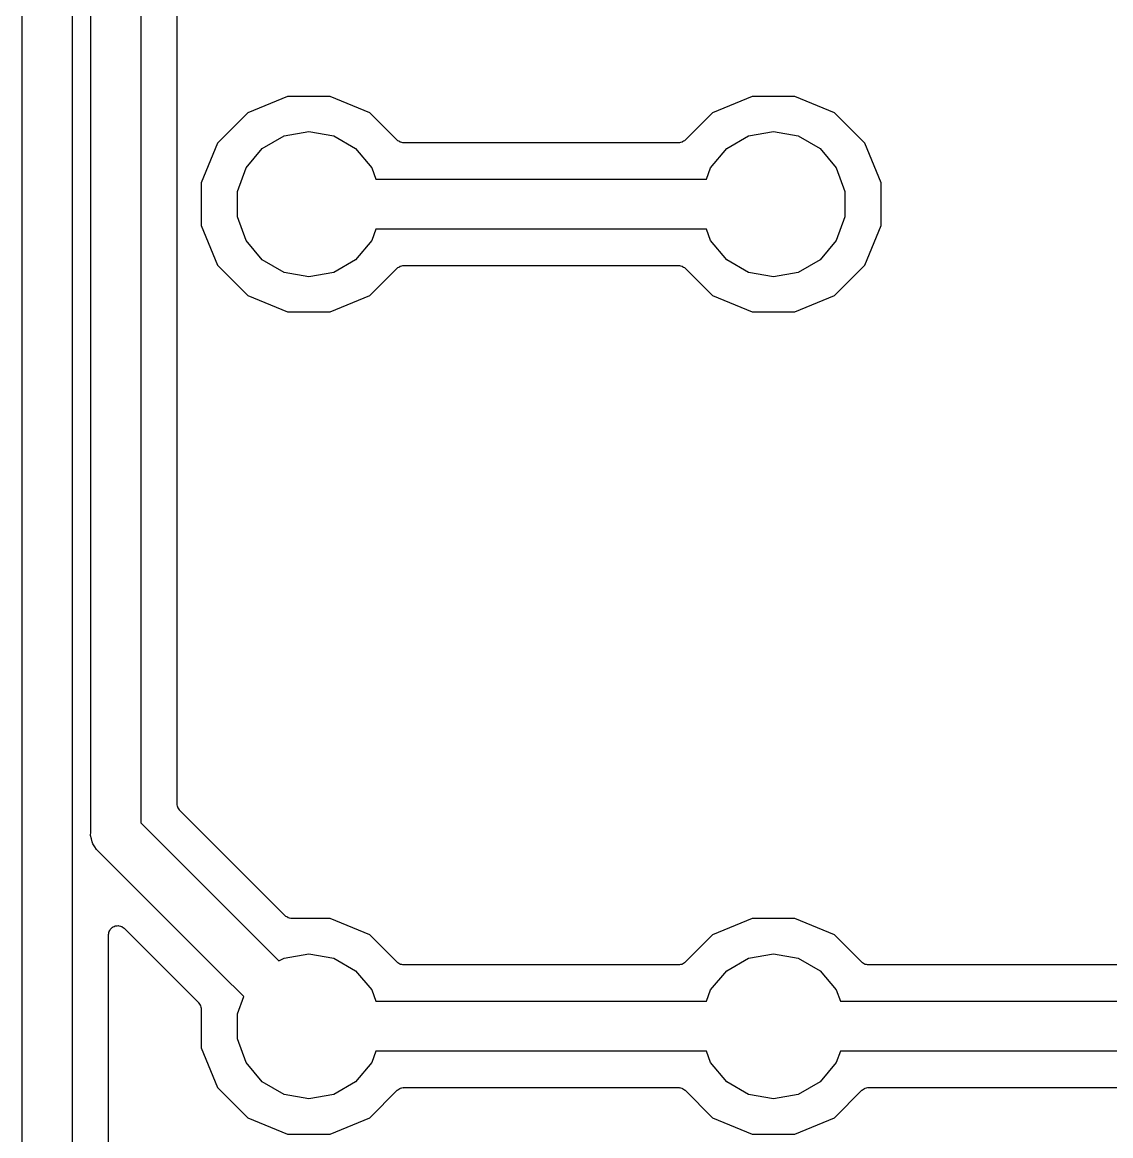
# Model space of a CAD drawing. Extents: x 66 to 115.1, y -104 to -36.7.
# Drawn here: x 72.99 to 88.22, y -81.53 to -65.96 of the extents above; entities that cross this region are included whole.
import ezdxf

# ---------------------------------------------------------------- set-up
doc = ezdxf.new("R2010")
doc.units = 0
doc.header["$MEASUREMENT"] = 0
doc.layers.add('BLACK', color=7, linetype='CONTINUOUS')

msp = doc.modelspace()

# ---------------------------------------------------------------- linework, layer by layer
at = {"layer": 'BLACK', "linetype": 'CONTINUOUS'}
for p, q in [((74.65, -50.8681), (74.65, -77.155)), ((73.95, -77.2847), (73.95, -50.9978)), ((72.99, -90.1947), (72.99, -51.535)), ((73.69, -51.4053), (73.69, -90.065)), ((75.158, -76.892), (75.158, -61.768)), ((76.7, -66.992), (76.1458, -67.2216)), ((77.3, -66.992), (76.7, -66.992)), ((77.8542, -67.2216), (77.3, -66.992)), ((83.2, -66.992), (82.6458, -67.2216)), ((83.8, -66.992), (83.2, -66.992)), ((84.3542, -67.2216), (83.8, -66.992)), ((76.1458, -67.2216), (75.7216, -67.6458)), ((78.2374, -67.6048), (77.8542, -67.2216)), ((82.6458, -67.2216), (82.2626, -67.6048)), ((84.7784, -67.6458), (84.3542, -67.2216)), ((76.3473, -67.7221), (76.6527, -67.5458)), ((76.6527, -67.5458), (77, -67.4846)), ((77, -67.4846), (77.3473, -67.5458)), ((77.3473, -67.5458), (77.6527, -67.7221)), ((82.8473, -67.7221), (83.1527, -67.5458)), ((83.1527, -67.5458), (83.5, -67.4846)), ((83.5, -67.4846), (83.8473, -67.5458)), ((83.8473, -67.5458), (84.1527, -67.7221)), ((75.7216, -67.6458), (75.492, -68.2)), ((76.1206, -67.9923), (76.3473, -67.7221)), ((77.6527, -67.7221), (77.8794, -67.9923)), ((78.242, -67.608), (78.2374, -67.6048)), ((78.2456, -67.6123), (78.242, -67.608)), ((78.26, -67.6206), (78.2456, -67.6123)), ((78.2736, -67.6301), (78.26, -67.6206)), ((78.279, -67.6315), (78.2736, -67.6301)), ((78.2838, -67.6343), (78.279, -67.6315)), ((78.3001, -67.6372), (78.2838, -67.6343)), ((78.3162, -67.6415), (78.3001, -67.6372)), ((78.3217, -67.641), (78.3162, -67.6415)), ((78.3272, -67.642), (78.3217, -67.641)), ((82.1728, -67.642), (78.3272, -67.642)), ((82.1783, -67.641), (82.1728, -67.642)), ((82.1838, -67.6415), (82.1783, -67.641)), ((82.1999, -67.6372), (82.1838, -67.6415)), ((82.2162, -67.6343), (82.1999, -67.6372)), ((82.221, -67.6315), (82.2162, -67.6343)), ((82.2264, -67.6301), (82.221, -67.6315)), ((82.24, -67.6206), (82.2264, -67.6301)), ((82.2544, -67.6123), (82.24, -67.6206)), ((82.258, -67.608), (82.2544, -67.6123)), ((82.2626, -67.6048), (82.258, -67.608)), ((82.6206, -67.9923), (82.8473, -67.7221)), ((84.1527, -67.7221), (84.3794, -67.9923)), ((85.008, -68.2), (84.7784, -67.6458)), ((76, -68.3237), (76.1206, -67.9923)), ((77.8794, -67.9923), (77.9368, -68.15)), ((82.5632, -68.15), (82.6206, -67.9923)), ((84.3794, -67.9923), (84.5, -68.3237)), ((75.492, -68.2), (75.492, -68.8)), ((77.9368, -68.15), (82.5632, -68.15)), ((85.008, -68.8), (85.008, -68.2)), ((76, -68.6763), (76, -68.3237)), ((84.5, -68.3237), (84.5, -68.6763)), ((76.1206, -69.0077), (76, -68.6763)), ((84.5, -68.6763), (84.3794, -69.0077)), ((75.492, -68.8), (75.7216, -69.3542)), ((84.7784, -69.3542), (85.008, -68.8)), ((77.9368, -68.85), (77.8794, -69.0077)), ((82.5632, -68.85), (77.9368, -68.85)), ((82.6206, -69.0077), (82.5632, -68.85)), ((76.3473, -69.2779), (76.1206, -69.0077)), ((77.8794, -69.0077), (77.6527, -69.2779)), ((82.8473, -69.2779), (82.6206, -69.0077)), ((84.3794, -69.0077), (84.1527, -69.2779)), ((76.6527, -69.4542), (76.3473, -69.2779)), ((77.6527, -69.2779), (77.3473, -69.4542)), ((83.1527, -69.4542), (82.8473, -69.2779)), ((84.1527, -69.2779), (83.8473, -69.4542)), ((75.7216, -69.3542), (76.1458, -69.7784)), ((77, -69.5154), (76.6527, -69.4542)), ((77.3473, -69.4542), (77, -69.5154)), ((77.8542, -69.7784), (78.2374, -69.3952)), ((78.2374, -69.3952), (78.242, -69.392)), ((78.242, -69.392), (78.2456, -69.3877)), ((78.2456, -69.3877), (78.26, -69.3794)), ((78.26, -69.3794), (78.2736, -69.3699)), ((78.2736, -69.3699), (78.279, -69.3685)), ((78.279, -69.3685), (78.2838, -69.3657)), ((78.2838, -69.3657), (78.3001, -69.3628)), ((78.3001, -69.3628), (78.3162, -69.3585)), ((78.3162, -69.3585), (78.3217, -69.359)), ((78.3217, -69.359), (78.3272, -69.358)), ((78.3272, -69.358), (82.1728, -69.358)), ((82.1728, -69.358), (82.1783, -69.359)), ((82.1783, -69.359), (82.1838, -69.3585)), ((82.1838, -69.3585), (82.1999, -69.3628)), ((82.1999, -69.3628), (82.2162, -69.3657)), ((82.2162, -69.3657), (82.221, -69.3685)), ((82.221, -69.3685), (82.2264, -69.3699)), ((82.2264, -69.3699), (82.24, -69.3794)), ((82.24, -69.3794), (82.2544, -69.3877)), ((82.2544, -69.3877), (82.258, -69.392)), ((82.258, -69.392), (82.2626, -69.3952)), ((82.2626, -69.3952), (82.6458, -69.7784)), ((83.5, -69.5154), (83.1527, -69.4542)), ((83.8473, -69.4542), (83.5, -69.5154)), ((84.3542, -69.7784), (84.7784, -69.3542)), ((76.1458, -69.7784), (76.7, -70.008)), ((77.3, -70.008), (77.8542, -69.7784)), ((82.6458, -69.7784), (83.2, -70.008)), ((83.8, -70.008), (84.3542, -69.7784)), ((76.7, -70.008), (77.3, -70.008)), ((83.2, -70.008), (83.8, -70.008)), ((75.159, -76.8975), (75.158, -76.892)), ((75.1585, -76.9031), (75.159, -76.8975)), ((75.1628, -76.9191), (75.1585, -76.9031)), ((75.1657, -76.9354), (75.1628, -76.9191)), ((75.1685, -76.9403), (75.1657, -76.9354)), ((75.1699, -76.9457), (75.1685, -76.9403)), ((75.1794, -76.9593), (75.1699, -76.9457)), ((75.1877, -76.9736), (75.1794, -76.9593)), ((75.192, -76.9772), (75.1877, -76.9736)), ((75.1952, -76.9818), (75.192, -76.9772)), ((76.6682, -78.4548), (75.1952, -76.9818)), ((74.65, -77.155), (76.2691, -78.7742)), ((73.946, -77.331), (73.95, -77.2847)), ((73.958, -77.3758), (73.946, -77.331)), ((73.966, -77.4216), (73.958, -77.3758)), ((73.9739, -77.4351), (73.966, -77.4216)), ((73.9779, -77.4502), (73.9739, -77.4351)), ((74.0045, -77.4882), (73.9779, -77.4502)), ((74.0277, -77.5284), (74.0045, -77.4882)), ((74.0633, -77.5583), (74.0277, -77.5284)), ((75.7742, -79.2691), (74.0633, -77.5583)), ((76.6728, -78.458), (76.6682, -78.4548)), ((76.6764, -78.4623), (76.6728, -78.458)), ((76.6907, -78.4706), (76.6764, -78.4623)), ((76.7043, -78.4801), (76.6907, -78.4706)), ((76.7097, -78.4815), (76.7043, -78.4801)), ((76.7146, -78.4843), (76.7097, -78.4815)), ((76.7309, -78.4872), (76.7146, -78.4843)), ((76.7469, -78.4915), (76.7309, -78.4872)), ((76.7525, -78.491), (76.7469, -78.4915)), ((76.758, -78.492), (76.7525, -78.491)), ((77.3, -78.492), (76.758, -78.492)), ((77.8542, -78.7216), (77.3, -78.492)), ((83.2, -78.492), (82.6458, -78.7216)), ((83.8, -78.492), (83.2, -78.492)), ((84.3542, -78.7216), (83.8, -78.492)), ((74.214, -78.6602), (74.221, -78.6452)), ((74.221, -78.6452), (74.2249, -78.6412)), ((74.2249, -78.6412), (74.2277, -78.6364)), ((74.2277, -78.6364), (74.2404, -78.6257)), ((74.2404, -78.6257), (74.2522, -78.614)), ((74.2522, -78.614), (74.2572, -78.6116)), ((74.2572, -78.6116), (74.2615, -78.608)), ((74.2615, -78.608), (74.2771, -78.6023)), ((74.2771, -78.6023), (74.2921, -78.5953)), ((74.2921, -78.5953), (74.2977, -78.5949)), ((74.2977, -78.5949), (74.303, -78.5929)), ((74.303, -78.5929), (74.3196, -78.5929)), ((74.3196, -78.5929), (74.3361, -78.5915)), ((74.3361, -78.5915), (74.3415, -78.5929)), ((74.3415, -78.5929), (74.3471, -78.5929)), ((74.3471, -78.5929), (74.3627, -78.5986)), ((74.3627, -78.5986), (74.3787, -78.6029)), ((74.3787, -78.6029), (74.3833, -78.6061)), ((74.3833, -78.6061), (74.3885, -78.608)), ((74.3885, -78.608), (74.4012, -78.6187)), ((74.4012, -78.6187), (74.4148, -78.6282)), ((74.4148, -78.6282), (75.4548, -79.6682)), ((74.198, -78.718), (74.2009, -78.7017)), ((74.198, -89.802), (74.198, -78.718)), ((74.2009, -78.7017), (74.2023, -78.6851)), ((74.2023, -78.6851), (74.2047, -78.6801)), ((74.2047, -78.6801), (74.2057, -78.6746)), ((74.2057, -78.6746), (74.214, -78.6602)), ((76.2691, -78.7742), (76.2691, -78.7742)), ((76.2691, -78.7742), (76.5817, -79.0868)), ((78.2374, -79.1048), (77.8542, -78.7216)), ((82.6458, -78.7216), (82.2626, -79.1048)), ((84.7374, -79.1048), (84.3542, -78.7216)), ((76.5817, -79.0868), (76.6527, -79.0458)), ((76.6527, -79.0458), (77, -78.9846)), ((77, -78.9846), (77.3473, -79.0458)), ((77.3473, -79.0458), (77.6527, -79.2221)), ((78.242, -79.108), (78.2374, -79.1048)), ((78.2456, -79.1123), (78.242, -79.108)), ((78.26, -79.1206), (78.2456, -79.1123)), ((78.2736, -79.1301), (78.26, -79.1206)), ((82.24, -79.1206), (82.2264, -79.1301)), ((82.2544, -79.1123), (82.24, -79.1206)), ((82.258, -79.108), (82.2544, -79.1123)), ((82.2626, -79.1048), (82.258, -79.108)), ((82.8473, -79.2221), (83.1527, -79.0458)), ((83.1527, -79.0458), (83.5, -78.9846)), ((83.5, -78.9846), (83.8473, -79.0458)), ((83.8473, -79.0458), (84.1527, -79.2221)), ((84.742, -79.108), (84.7374, -79.1048)), ((84.7456, -79.1123), (84.742, -79.108)), ((84.76, -79.1206), (84.7456, -79.1123)), ((84.7736, -79.1301), (84.76, -79.1206)), ((76.0877, -79.5827), (75.7742, -79.2691)), ((75.7742, -79.2691), (75.7742, -79.2691)), ((77.6527, -79.2221), (77.8794, -79.4923)), ((78.279, -79.1315), (78.2736, -79.1301)), ((78.2838, -79.1343), (78.279, -79.1315)), ((78.3001, -79.1372), (78.2838, -79.1343)), ((78.3162, -79.1415), (78.3001, -79.1372)), ((78.3217, -79.141), (78.3162, -79.1415)), ((78.3272, -79.142), (78.3217, -79.141)), ((82.1728, -79.142), (78.3272, -79.142)), ((82.1783, -79.141), (82.1728, -79.142)), ((82.1838, -79.1415), (82.1783, -79.141)), ((82.1999, -79.1372), (82.1838, -79.1415)), ((82.2162, -79.1343), (82.1999, -79.1372)), ((82.221, -79.1315), (82.2162, -79.1343)), ((82.2264, -79.1301), (82.221, -79.1315)), ((82.6206, -79.4923), (82.8473, -79.2221)), ((84.1527, -79.2221), (84.3794, -79.4923)), ((84.779, -79.1315), (84.7736, -79.1301)), ((84.7838, -79.1343), (84.779, -79.1315)), ((84.8001, -79.1372), (84.7838, -79.1343)), ((84.8162, -79.1415), (84.8001, -79.1372)), ((84.8217, -79.141), (84.8162, -79.1415)), ((84.8272, -79.142), (84.8217, -79.141)), ((90.6728, -79.142), (84.8272, -79.142)), ((76, -79.8237), (76.0877, -79.5827)), ((77.8794, -79.4923), (77.9368, -79.65)), ((82.5632, -79.65), (82.6206, -79.4923)), ((84.3794, -79.4923), (84.4368, -79.65)), ((75.4548, -79.6682), (75.458, -79.6728)), ((75.458, -79.6728), (75.4623, -79.6764)), ((75.4623, -79.6764), (75.4706, -79.6907)), ((75.4706, -79.6907), (75.4801, -79.7043)), ((75.4801, -79.7043), (75.4815, -79.7097)), ((75.4815, -79.7097), (75.4843, -79.7146)), ((75.4843, -79.7146), (75.4872, -79.7309)), ((75.4872, -79.7309), (75.4915, -79.7469)), ((77.9368, -79.65), (82.5632, -79.65)), ((84.4368, -79.65), (91.0632, -79.65)), ((75.4915, -79.7469), (75.491, -79.7525)), ((75.491, -79.7525), (75.492, -79.758)), ((75.492, -79.758), (75.492, -80.3)), ((76, -80.1763), (76, -79.8237)), ((76.1206, -80.5077), (76, -80.1763)), ((75.492, -80.3), (75.7216, -80.8542)), ((77.9368, -80.35), (77.8794, -80.5077)), ((82.5632, -80.35), (77.9368, -80.35)), ((82.6206, -80.5077), (82.5632, -80.35)), ((84.4368, -80.35), (84.3794, -80.5077)), ((91.0632, -80.35), (84.4368, -80.35)), ((76.3473, -80.7779), (76.1206, -80.5077)), ((77.8794, -80.5077), (77.6527, -80.7779)), ((82.8473, -80.7779), (82.6206, -80.5077)), ((84.3794, -80.5077), (84.1527, -80.7779)), ((76.6527, -80.9542), (76.3473, -80.7779)), ((77.6527, -80.7779), (77.3473, -80.9542)), ((83.1527, -80.9542), (82.8473, -80.7779)), ((84.1527, -80.7779), (83.8473, -80.9542)), ((75.7216, -80.8542), (76.1458, -81.2784)), ((77, -81.0154), (76.6527, -80.9542)), ((77.3473, -80.9542), (77, -81.0154)), ((77.8542, -81.2784), (78.2374, -80.8952)), ((78.2374, -80.8952), (78.242, -80.892)), ((78.242, -80.892), (78.2456, -80.8877)), ((78.2456, -80.8877), (78.26, -80.8794)), ((78.26, -80.8794), (78.2736, -80.8699)), ((78.2736, -80.8699), (78.279, -80.8685)), ((78.279, -80.8685), (78.2838, -80.8657)), ((78.2838, -80.8657), (78.3001, -80.8628)), ((78.3001, -80.8628), (78.3162, -80.8585)), ((78.3162, -80.8585), (78.3217, -80.859)), ((78.3217, -80.859), (78.3272, -80.858)), ((78.3272, -80.858), (82.1728, -80.858)), ((82.1728, -80.858), (82.1783, -80.859)), ((82.1783, -80.859), (82.1838, -80.8585)), ((82.1838, -80.8585), (82.1999, -80.8628)), ((82.1999, -80.8628), (82.2162, -80.8657)), ((82.2162, -80.8657), (82.221, -80.8685)), ((82.221, -80.8685), (82.2264, -80.8699)), ((82.2264, -80.8699), (82.24, -80.8794)), ((82.24, -80.8794), (82.2544, -80.8877)), ((82.2544, -80.8877), (82.258, -80.892)), ((82.258, -80.892), (82.2626, -80.8952)), ((82.2626, -80.8952), (82.6458, -81.2784)), ((83.5, -81.0154), (83.1527, -80.9542)), ((83.8473, -80.9542), (83.5, -81.0154)), ((84.3542, -81.2784), (84.7374, -80.8952)), ((84.7374, -80.8952), (84.742, -80.892)), ((84.742, -80.892), (84.7456, -80.8877)), ((84.7456, -80.8877), (84.76, -80.8794)), ((84.76, -80.8794), (84.7736, -80.8699)), ((84.7736, -80.8699), (84.779, -80.8685)), ((84.779, -80.8685), (84.7838, -80.8657)), ((84.7838, -80.8657), (84.8001, -80.8628)), ((84.8001, -80.8628), (84.8162, -80.8585)), ((84.8162, -80.8585), (84.8217, -80.859)), ((84.8217, -80.859), (84.8272, -80.858)), ((84.8272, -80.858), (90.6728, -80.858)), ((76.1458, -81.2784), (76.7, -81.508)), ((77.3, -81.508), (77.8542, -81.2784)), ((82.6458, -81.2784), (83.2, -81.508)), ((83.8, -81.508), (84.3542, -81.2784)), ((76.7, -81.508), (77.3, -81.508)), ((83.2, -81.508), (83.8, -81.508))]:
    msp.add_line(p, q, dxfattribs=at)

doc.saveas('drawing.dxf')
